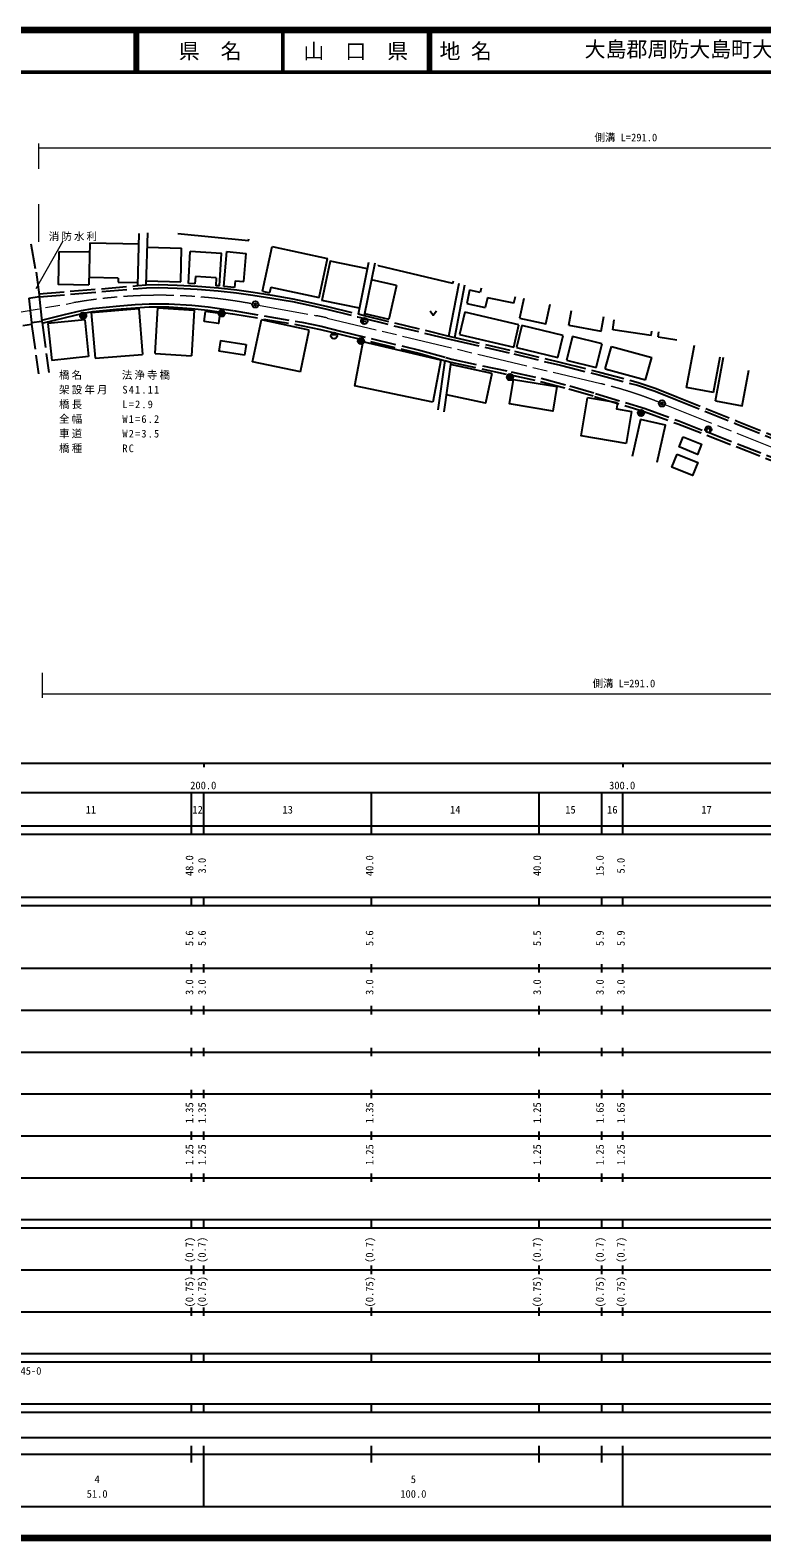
# Model space of a CAD drawing. Units: millimetres, scale not verified. Extents: x 40000 to 680000, y 20000 to 380000.
# Drawn here: x 272662 to 447341, y 20000 to 380000 of the extents above; entities that cross this region are included whole.
import ezdxf
from ezdxf.enums import TextEntityAlignment as Align

# ---------------------------------------------------------------- set-up
doc = ezdxf.new("R2010")
doc.units = ezdxf.units.MM
doc.header["$LTSCALE"] = 1000
doc.header["$PDMODE"] = 32
doc.header["$PDSIZE"] = 500
doc.linetypes.add('CHAIN', pattern=[18.5, 12, -1.5, 3.5, -1.5])
doc.linetypes.add('DASHED', pattern=[7.5, 6, -1.5])
for name, color, linetype, lineweight in [('M-BGD', 7, 'Continuous', 25), ('M-BGD-EXST', 7, 'Continuous', 25), ('M-BMK', 2, 'CHAIN', 13), ('M-BMK-HTXT', 7, 'Continuous', 13), ('M-BMK-SRVR', 3, 'Continuous', 25), ('M-STR-HTXT', 7, 'Continuous', 13), ('M-STR-STR1', 1, 'Continuous', 25), ('M-TTL', 2, 'Continuous', 140), ('M-TTL-BAND', 7, 'Continuous', 25), ('M-TTL-LINE', 7, 'Continuous', 50)]:
    doc.layers.add(name, color=color, linetype=linetype, lineweight=lineweight)
doc.layers.add('M-OTRS', color=6, linetype='Continuous')
doc.layers.add('M-TTL-TXT', color=7, linetype='Continuous')
doc.styles.add('ＭＳ ゴシック', font='')
doc.styles.get('ＭＳ ゴシック').set_extended_font_data('MS Gothic')

msp = doc.modelspace()

# ---------------------------------------------------------------- linework, layer by layer
at = {"layer": 'M-BGD'}
for p, q in [((298384, 318994), (298715, 331464)), ((300391, 319199), (300716, 331599)), ((286884, 329198), (286679, 319182)), ((286884, 329198), (298649, 328958)), ((300626, 328166), (308805, 327952)), ((308595, 319942), (308805, 327952)), ((328133, 317670), (330429, 328356)), ((330429, 328356), (343666, 325512)), ((286838, 326954), (279470, 327104)), ((310435, 319505), (310898, 327116)), ((318885, 318768), (319644, 327119)), ((319644, 327119), (324255, 326700)), ((323643, 319971), (324255, 326700)), ((341652, 316140), (343666, 325512)), ((351014, 312234), (353548, 324586)), ((354960, 324381), (352431, 311884)), ((293698, 320820), (286716, 320963)), ((293698, 320820), (293678, 319858)), ((312119, 321190), (312011, 319409)), ((317108, 320887), (312119, 321190)), ((317108, 320887), (316991, 318971)), ((355812, 323686), (355880, 323976)), ((373606, 319509), (355812, 323686)), ((293678, 319858), (298404, 319762)), ((300416, 320156), (308595, 319942)), ((312011, 319409), (310435, 319505)), ((317902, 318915), (316991, 318971)), ((321478, 318532), (318885, 318768)), ((321626, 320154), (321478, 318532)), ((321626, 320154), (323643, 319971)), ((328133, 317670), (329821, 317307)), ((330104, 318622), (329821, 317307)), ((330104, 318622), (341652, 316140)), ((360140, 319021), (354151, 320382)), ((360140, 319021), (358320, 311009)), ((372609, 306958), (375046, 319610)), ((373606, 319509), (373755, 320144)), ((374046, 306625), (376409, 319228)), ((377586, 317894), (376907, 314702)), ((380109, 317357), (377586, 317894)), ((380325, 318374), (380109, 317357)), ((302484, 302804), (303147, 313670)), ((303147, 313670), (311817, 313141)), ((351291, 313586), (342322, 315427)), ((376907, 314702), (381319, 313764)), ((381820, 316122), (381319, 313764)), ((388147, 314777), (381820, 316122)), ((388147, 314777), (388495, 316411)), ((390485, 315923), (389466, 311262)), ((270920, 309483), (273019, 309803)), ((285679, 310854), (276911, 309935)), ((276911, 309935), (277831, 301157)), ((285679, 310854), (286598, 302076)), ((287261, 312570), (288172, 301640)), ((311817, 313141), (311154, 302275)), ((314202, 310452), (314552, 312838)), ((317955, 312340), (314552, 312838)), ((325752, 300801), (327853, 310799)), ((339296, 308394), (327853, 310799)), ((352116, 311072), (352116, 309932)), ((352116, 311072), (352806, 311072)), ((352116, 310532), (352776, 310532)), ((352521, 312326), (358320, 311009)), ((376437, 312646), (375195, 307369)), ((389358, 309603), (376437, 312646)), ((388115, 304327), (389358, 309603)), ((401249, 309596), (401918, 313056)), ((408985, 308102), (409658, 311588)), ((411738, 308441), (412101, 310847)), ((337195, 298396), (339296, 308394)), ((375195, 307369), (388115, 304327)), ((390071, 309503), (388788, 304196)), ((399918, 307123), (390071, 309503)), ((398636, 301816), (399918, 307123)), ((402154, 306859), (400737, 301162)), ((401249, 309596), (408985, 308102)), ((409187, 305110), (402154, 306859)), ((420942, 307052), (411738, 308441)), ((420942, 307052), (421105, 308130)), ((422581, 306758), (422760, 307928)), ((422581, 306758), (427045, 306071)), ((288172, 301640), (299497, 302583)), ((302484, 302804), (311154, 302275)), ((318130, 305866), (317729, 303328)), ((323797, 302370), (317729, 303328)), ((318130, 305866), (324197, 304908)), ((324197, 304908), (323797, 302370)), ((352122, 305589), (350112, 295062)), ((370718, 301166), (352122, 305589)), ((388788, 304196), (398636, 301816)), ((407770, 299412), (409187, 305110)), ((409969, 299137), (411445, 304504)), ((411445, 304504), (421057, 301860)), ((429385, 294662), (431266, 304751)), ((286598, 302076), (277831, 301157)), ((337195, 298396), (325752, 300801)), ((370718, 301166), (368806, 291186)), ((371686, 301118), (369969, 289354)), ((373127, 300746), (371451, 288825)), ((382893, 298043), (373045, 300166)), ((400737, 301162), (407770, 299412)), ((409969, 299137), (419581, 296493)), ((419581, 296493), (421057, 301860)), ((435814, 293463), (437398, 301959)), ((436240, 291474), (438189, 301928)), ((368806, 291186), (350112, 295062)), ((412881, 290980), (405708, 292193)), ((435814, 293463), (429385, 294662)), ((416236, 288964), (414936, 281279)), ((418357, 287025), (416345, 278166))]:
    msp.add_line(p, q, dxfattribs=at)
at = {"layer": 'M-BGD', "linetype": 'DASHED'}
for p, q in [((274800, 316797), (274842, 316389)), ((272979, 310162), (273019, 309803)), ((273019, 309803), (274628, 297904)), ((275455, 310517), (275490, 310187)), ((275490, 310187), (277105, 298238))]:
    msp.add_line(p, q, dxfattribs=at)
at = {"layer": 'M-BGD'}
for points in [[(307925, 331479), (324799, 329776), (324840, 330182)], [(279470, 327104), (279311, 319333), (286679, 319182)], [(317902, 318915), (318373, 326662), (310898, 327116)], [(353220, 322989), (344251, 324830), (342322, 315427)], [(287261, 312570), (298587, 313514), (299497, 302583)], [(389466, 311262), (395790, 309879), (396809, 314539)], [(317955, 312340), (317605, 309954), (314202, 310452)], [(368132, 312941), (368882, 311921), (369632, 312941)], [(382893, 298043), (381364, 290951), (372033, 292962)], [(436240, 291474), (442682, 290273), (444269, 298785)], [(414936, 281279), (404170, 283100), (405708, 292193)], [(412881, 290980), (412643, 289572), (416236, 288964)], [(422316, 276810), (424328, 285669), (418357, 287025)]]:
    msp.add_lwpolyline(points, dxfattribs=at)
at = {"layer": 'M-BGD', "linetype": 'DASHED'}
for points in [[(272833, 329004), (274061, 322190), (274800, 316797)], [(274768, 317030), (298384, 318994), (300391, 319199), (303317, 319234), (307778, 319071), (312573, 318839), (317639, 318491), (322031, 318003), (325897, 317421), (330459, 316734), (335392, 315869), (339091, 315088), (343641, 314051), (351014, 312234), (352397, 311892), (372609, 306958), (374046, 306625), (388272, 303366), (399421, 300660), (408622, 298372), (417825, 295863), (422124, 294422), (427036, 292444), (441455, 286653), (455346, 281077)], [(274848, 316334), (298454, 318298), (300431, 318499), (303308, 318533), (307744, 318372), (312533, 318141), (317576, 317794), (321940, 317309), (325792, 316729), (330346, 316043), (335259, 315181), (338935, 314405), (343480, 313370), (350845, 311555), (352231, 311212), (372450, 306276), (373889, 305942), (388111, 302685), (399252, 299980), (408445, 297694), (417621, 295193), (421881, 293765), (426775, 291794), (441194, 286003), (455083, 280428)], [(275429, 310769), (280899, 312131), (284900, 313059), (287512, 313532)], [(287543, 313535), (293199, 314098), (297749, 314480)], [(287617, 312789), (293262, 313351), (297812, 313732)], [(297739, 314479), (301043, 314668), (305807, 314668), (311228, 314298), (315150, 313918), (321133, 313021), (337486, 310244), (342126, 309294), (346779, 308117), (365949, 303508), (371874, 301844), (373300, 301476), (387459, 298407), (394677, 296872), (401493, 295049), (407642, 293266), (419490, 289626), (427523, 286702), (457490, 275012)], [(297812, 313732), (301065, 313918), (305782, 313918), (311166, 313551), (315058, 313173), (321015, 312280), (337348, 309506), (341959, 308562), (346599, 307389), (365760, 302782), (371686, 301118), (373127, 300746), (387303, 297673), (394502, 296142), (401291, 294327), (407427, 292548), (419251, 288915), (427258, 286000), (457219, 274313)], [(275513, 310017), (281069, 311401), (285051, 312324), (287617, 312789)]]:
    msp.add_lwpolyline(points, dxfattribs=at)
at = {"layer": 'M-BGD'}
for points in [[(344876, 307512), (345536, 307512), (345536, 307272), (344876, 307272)], [(388068, 296609), (398435, 294889), (397464, 289037), (387097, 290757)], [(428592, 282871), (432969, 281107), (432000, 278706), (427624, 280470)], [(427145, 278777), (432051, 276801), (430783, 273653), (425877, 275629)]]:
    msp.add_lwpolyline(points, close=True, dxfattribs=at)
for centre, radius in [((285315, 311810), 750), ((285315, 311810), 660), ((285315, 311810), 570), ((285315, 311810), 480), ((285315, 311810), 390), ((285315, 311810), 300), ((285315, 311810), 210), ((285315, 311810), 120), ((285315, 311810), 30), ((318379, 312342), 750), ((318379, 312342), 660), ((318379, 312342), 570), ((318379, 312342), 480), ((318379, 312342), 390), ((318379, 312342), 300), ((318379, 312342), 210), ((318379, 312342), 120), ((318379, 312342), 30), ((352416, 310532), 750), ((345206, 307032), 750), ((351666, 305754), 750), ((351666, 305754), 660), ((351666, 305754), 570), ((351666, 305754), 480), ((351666, 305754), 390), ((351666, 305754), 300), ((351666, 305754), 210), ((351666, 305754), 120), ((351666, 305754), 30), ((387230, 297153), 750), ((387230, 297153), 660), ((387230, 297153), 570), ((387230, 297153), 480), ((387230, 297153), 390), ((387230, 297153), 300), ((387230, 297153), 210), ((387230, 297153), 120), ((387230, 297153), 30), ((418517, 288592), 750), ((418517, 288592), 660), ((418517, 288592), 570), ((418517, 288592), 480), ((418517, 288592), 390), ((418517, 288592), 300), ((418517, 288592), 210), ((418517, 288592), 120), ((418517, 288592), 30)]:
    msp.add_circle(centre, radius, dxfattribs=at)
at = {"layer": 'M-BGD-EXST'}
msp.add_lwpolyline([(434193, 284214), (434193, 285114), (434553, 284784), (434913, 285114), (434913, 284214)], dxfattribs=at)
msp.add_circle((434553, 284664), 750, dxfattribs=at)
at = {"layer": 'M-BMK'}
for p, q in [((262995, 311448), (283104, 314931)), ((325335, 314704), (325694, 314638)), ((327170, 314366), (340972, 311822)), ((343583, 311268), (408875, 295591)), ((422728, 291178), (422817, 291142)), ((424211, 290587), (486033, 265961))]:
    msp.add_line(p, q, dxfattribs=at)
for centre, radius, start, end in [((303583, 196692), 120000, 79.55667, 99.82629), ((331909, 262650), 50000, 76.49851, 79.55667), ((385528, 198355), 100000, 68.16144, 76.49851)]:
    msp.add_arc(centre, radius, start, end, dxfattribs=at)
at = {"layer": 'M-BMK-HTXT'}
msp.add_line((274063, 318276), (280577, 329665), dxfattribs=at)
at = {"layer": 'M-BMK-SRVR'}
for centre in [(326432, 314502), (423514, 290865)]:
    msp.add_circle(centre, 750, dxfattribs=at)
at = {"layer": 'M-OTRS'}
for p in [(326432, 314502), (423514, 290865)]:
    msp.add_point(p, dxfattribs=at)
at = {"layer": 'M-STR-HTXT'}
for p, q in [((274768, 346910), (274768, 352910)), ((274768, 351910), (554976, 351910)), ((274768, 329417), (274768, 338417)), ((275513, 226544), (275513, 220544)), ((275513, 221544), (553289, 221544))]:
    msp.add_line(p, q, dxfattribs=at)
at = {"layer": 'M-STR-STR1'}
for p, q in [((272367, 316022), (274842, 316389)), ((272367, 316022), (272979, 310162)), ((274842, 316389), (275455, 310517)), ((272979, 310162), (275455, 310517))]:
    msp.add_line(p, q, dxfattribs=at)
at = {"layer": 'M-TTL'}
for p, q in [((680000, 380000), (40000, 380000)), ((40000, 20000), (680000, 20000))]:
    msp.add_line(p, q, dxfattribs=at)
at = {"layer": 'M-TTL-BAND'}
for p, q in [((40000, 205000), (579000, 205000)), ((314147, 205000), (314147, 204000)), ((414147, 205000), (414147, 204000)), ((114147, 198000), (579000, 198000)), ((311147, 188000), (311147, 198000)), ((314147, 188000), (314147, 198000)), ((354147, 188000), (354147, 198000)), ((394147, 188000), (394147, 198000)), ((409147, 188000), (409147, 198000)), ((414147, 188000), (414147, 198000)), ((40000, 190000), (579000, 190000)), ((40000, 188000), (579000, 188000)), ((40000, 173000), (579000, 173000)), ((311147, 171000), (311147, 173000)), ((314147, 171000), (314147, 173000)), ((354147, 171000), (354147, 173000)), ((394147, 171000), (394147, 173000)), ((409147, 171000), (409147, 173000)), ((414147, 171000), (414147, 173000)), ((40000, 171000), (579000, 171000)), ((40000, 156000), (579000, 156000)), ((311147, 155000), (311147, 157000)), ((314147, 155000), (314147, 157000)), ((354147, 155000), (354147, 157000)), ((394147, 155000), (394147, 157000)), ((409147, 155000), (409147, 157000)), ((414147, 155000), (414147, 157000)), ((46000, 146000), (579000, 146000)), ((311147, 145000), (311147, 147000)), ((314147, 145000), (314147, 147000)), ((354147, 145000), (354147, 147000)), ((394147, 145000), (394147, 147000)), ((409147, 145000), (409147, 147000)), ((414147, 145000), (414147, 147000)), ((311147, 135000), (311147, 137000)), ((314147, 135000), (314147, 137000)), ((354147, 135000), (354147, 137000)), ((394147, 135000), (394147, 137000)), ((409147, 135000), (409147, 137000)), ((414147, 135000), (414147, 137000)), ((52000, 136000), (579000, 136000)), ((46000, 126000), (579000, 126000)), ((311147, 125000), (311147, 127000)), ((314147, 125000), (314147, 127000)), ((354147, 125000), (354147, 127000)), ((394147, 125000), (394147, 127000)), ((409147, 125000), (409147, 127000)), ((414147, 125000), (414147, 127000)), ((52000, 116000), (579000, 116000)), ((311147, 115000), (311147, 117000)), ((314147, 115000), (314147, 117000)), ((354147, 115000), (354147, 117000)), ((394147, 115000), (394147, 117000)), ((409147, 115000), (409147, 117000)), ((414147, 115000), (414147, 117000)), ((46000, 106000), (579000, 106000)), ((311147, 105000), (311147, 107000)), ((314147, 105000), (314147, 107000)), ((354147, 105000), (354147, 107000)), ((394147, 105000), (394147, 107000)), ((409147, 105000), (409147, 107000)), ((414147, 105000), (414147, 107000)), ((40000, 96000), (579000, 96000)), ((40000, 94000), (579000, 94000)), ((311147, 94000), (311147, 96000)), ((314147, 94000), (314147, 96000)), ((354147, 94000), (354147, 96000)), ((394147, 94000), (394147, 96000)), ((409147, 94000), (409147, 96000)), ((414147, 94000), (414147, 96000)), ((49000, 84000), (579000, 84000)), ((311147, 83000), (311147, 85000)), ((314147, 83000), (314147, 85000)), ((354147, 83000), (354147, 85000)), ((394147, 83000), (394147, 85000)), ((409147, 83000), (409147, 85000)), ((414147, 83000), (414147, 85000)), ((40000, 74000), (579000, 74000)), ((311147, 73000), (311147, 75000)), ((314147, 73000), (314147, 75000)), ((354147, 73000), (354147, 75000)), ((394147, 73000), (394147, 75000)), ((409147, 73000), (409147, 75000)), ((414147, 73000), (414147, 75000)), ((40000, 64000), (579000, 64000)), ((40000, 62000), (579000, 62000)), ((311147, 62000), (311147, 64000)), ((314147, 62000), (314147, 64000)), ((354147, 62000), (354147, 64000)), ((394147, 62000), (394147, 64000)), ((409147, 62000), (409147, 64000)), ((414147, 62000), (414147, 64000)), ((40000, 52000), (579000, 52000)), ((311147, 50000), (311147, 52000)), ((314147, 50000), (314147, 52000)), ((354147, 50000), (354147, 52000)), ((394147, 50000), (394147, 52000)), ((409147, 50000), (409147, 52000)), ((414147, 50000), (414147, 52000)), ((40000, 50000), (579000, 50000)), ((117147, 44000), (551147, 44000)), ((40000, 40000), (579000, 40000)), ((311147, 38000), (311147, 42000)), ((314147, 27500), (314147, 42000)), ((354147, 38000), (354147, 42000)), ((394147, 38000), (394147, 42000)), ((409147, 38000), (409147, 42000)), ((414147, 27500), (414147, 42000)), ((114147, 27500), (579000, 27500))]:
    msp.add_line(p, q, dxfattribs=at)
at = {"layer": 'M-TTL-LINE'}
for p, q in [((297750, 380000), (297750, 370000)), ((298250, 380000), (298250, 370000)), ((333000, 380000), (333000, 370000)), ((367750, 380000), (367750, 370000)), ((368250, 380000), (368250, 370000)), ((40000, 370000), (680000, 370000))]:
    msp.add_line(p, q, dxfattribs=at)

# ---------------------------------------------------------------- texts
at = {"layer": 'M-BMK-HTXT', "insert": (277116, 329616), "char_height": 1833, "attachment_point": 7, "style": 'ＭＳ ゴシック'}
msp.add_mtext('\\T1.2;消防水利', dxfattribs=at)
at = {"layer": 'M-STR-HTXT', "style": 'ＭＳ ゴシック'}
for p in [(414872, 352910), (414401, 222544)]:
    msp.add_text('側溝 L=291.0', height=1833, dxfattribs=at).set_placement(p, align=Align.BOTTOM_CENTER)
at = {"layer": 'M-STR-HTXT', "char_height": 1833, "attachment_point": 7, "style": 'ＭＳ ゴシック'}
for s, insert in [('\\T1.2;橋名\u3000\u3000\u3000法浄寺橋', (279547, 296528)), ('\\T1.21;架設年月\u3000S41.11', (279547, 293028)), ('\\T1.21;橋長\u3000\u3000\u3000L=2.9', (279547, 289528)), ('\\T1.21;全幅\u3000\u3000\u3000W1=6.2', (279547, 286028)), ('\\T1.21;車道\u3000\u3000\u3000W2=3.5', (279547, 282528)), ('\\T1.21;橋種\u3000\u3000\u3000RC', (279547, 279028))]:
    msp.add_mtext(s, dxfattribs=dict(at, insert=insert))
at = {"layer": 'M-TTL-BAND', "style": 'ＭＳ ゴシック'}
for s, p in [('200.0', (313992, 198195)), ('300.0', (413992, 198195)), ('11', (287147, 192405)), ('12', (312647, 192405)), ('13', (334147, 192405)), ('14', (374147, 192405)), ('15', (401647, 192405)), ('16', (411647, 192405)), ('17', (434147, 192405)), ('4', (288647, 32523)), ('5', (364147, 32523)), ('51.0', (288647, 29033)), ('100.0', (364147, 29033))]:
    msp.add_text(s, height=1833, dxfattribs=at).set_placement(p, align=Align.BOTTOM_CENTER)
for s, p in [('48.0', (312147, 180500)), ('3.0', (315147, 180500)), ('40.0', (355147, 180500)), ('40.0', (395147, 180500)), ('15.0', (410147, 180500)), ('5.0', (415147, 180500)), ('5.6', (312147, 163174)), ('5.6', (315147, 163174)), ('5.6', (355147, 163174)), ('5.5', (395147, 163174)), ('5.9', (410147, 163174)), ('5.9', (415147, 163174)), ('3.0', (312147, 151500)), ('3.0', (315147, 151500)), ('3.0', (355147, 151500)), ('3.0', (395147, 151500)), ('3.0', (410147, 151500)), ('3.0', (415147, 151500)), ('1.35', (312147, 121500)), ('1.35', (315147, 121500)), ('1.35', (355147, 121500)), ('1.25', (395147, 121500)), ('1.65', (410147, 121500)), ('1.65', (415147, 121500)), ('1.25', (312147, 111500)), ('1.25', (315147, 111500)), ('1.25', (355147, 111500)), ('1.25', (395147, 111500)), ('1.25', (410147, 111500)), ('1.25', (415147, 111500)), ('(0.7)', (312147, 88764)), ('(0.7)', (315147, 88764)), ('(0.7)', (355147, 88764)), ('(0.7)', (395147, 88764)), ('(0.7)', (410147, 88764)), ('(0.7)', (415147, 88764)), ('(0.75)', (312147, 78764)), ('(0.75)', (315147, 78764)), ('(0.75)', (355147, 78764)), ('(0.75)', (395147, 78764)), ('(0.75)', (410147, 78764)), ('(0.75)', (415147, 78764))]:
    msp.add_text(s, height=1833, rotation=90, dxfattribs=at).set_placement(p, align=Align.BOTTOM_CENTER)
msp.add_text('01045-0', height=1833, dxfattribs=at).set_placement((266624, 58405), align=Align.BOTTOM_LEFT)
at = {"layer": 'M-TTL-TXT', "style": 'ＭＳ ゴシック'}
for s, p in [('県\u3000名', (315625, 375000)), ('山\u3000口\u3000県', (350375, 375000))]:
    msp.add_text(s, height=3666, dxfattribs=at).set_placement(p, align=Align.MIDDLE_CENTER)
msp.add_text('地 名', height=3666, dxfattribs=at).set_placement((370380, 375000), align=Align.MIDDLE_LEFT)
msp.add_text('大島郡周防大島町大字東安下庄', height=3666, dxfattribs=at).set_placement((405024, 372500), align=Align.BOTTOM_LEFT)

doc.saveas('drawing.dxf')
